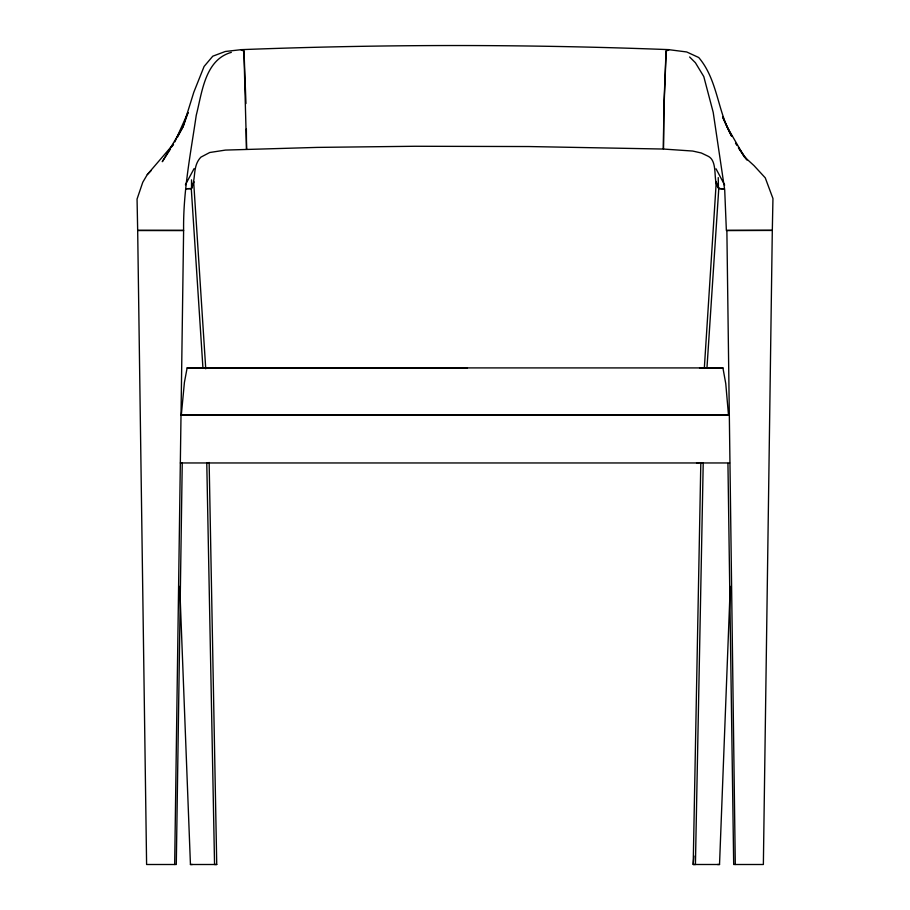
<?xml version="1.0" encoding="UTF-8"?>
<svg xmlns="http://www.w3.org/2000/svg" width="910" height="910" viewBox="0 0 910 910"><rect width="100%" height="100%" fill="white"/><g stroke="black" fill="none" stroke-linecap="round" stroke-linejoin="round"><path stroke-width="1.36" d="M704.363 367.549L716.261 181.818L718.775 188.586L724.405 188.723C708.981 191.908 720.822 162.594 708.207 156.281L701.337 152.994L692.726 151.049L663.413 149.047L528.949 146.544L414.869 146.271L317.34 147.397L225.487 150.082L209.732 152.505L200.882 157.157C192.169 166.234 196.367 178.588 191.282 188.586L185.64 188.723L191.521 188.575L191.532 179.85M174.674 864.5L183.615 230.457C183.035 191.623 190.668 153.426 196.264 115.172C202.088 92.683 204.784 59.821 231.345 52.359M182.25 462.746L176.29 864.5L146.601 864.5L137.672 230.457L183.615 230.457L137.672 230.412L137.057 199.062L142.768 182.273L147.306 174.561L173.389 144.201M700.825 462.621L693.204 864.489L695.422 864.5L703.225 462.655M693.909 856.014L693.204 864.489L719.526 864.5L730.252 586.404M706.968 367.776L718.775 188.586M187.13 367.89L184.411 382.427L181.34 414.733L728.478 414.926L725.759 383.599L722.927 367.924L187.13 367.89L467.444 367.936M188.086 112.612L183.081 126.718L177.427 137.285M191.521 188.575L193.966 181.807M174.856 141.88L187.972 112.601M185.401 184.787L194.069 168.646M170.534 148.944L162.276 161.696L183.081 126.718L193.819 92.206L204.09 66.464L212.781 56.192L225.316 51.483L240.968 49.697L243.903 50.96L246.542 149.047L246.36 128.947M172.036 146.624L173.537 144.303M147.306 174.561L151.049 170.739M696.548 462.962L699.369 462.701M699.54 368.004L722.927 367.924M179.725 586.404L190.44 864.5L192.363 864.489M209.141 462.462L216.739 864.5L214.555 864.5L206.775 462.997M181.01 415.324L728.967 415.324M180.339 462.962L729.638 462.962M206.866 462.962L209.255 462.962M190.44 864.5L216.739 864.5M700.7 462.962L703.1 462.962M717.524 864.5L719.526 864.5M689.621 56.989L695.399 62.722L703.783 76.565L713.201 112.351L724.713 189.951L726.362 230.457L772.317 230.298L772.954 198.528L765.264 177.848L753.981 165.586L744.278 156.702L738.385 147.761M735.508 143.279L737.054 145.509M738.59 147.738L747.053 159.978L744.278 156.702L726.874 126.535L722.949 117.902M716.034 168.805L724.667 185.094M731.606 136.216C717.512 111.27 717.694 79.761 698.732 57.523L686.697 51.961L669.009 49.697L666.188 50.903L663.902 109.871L663.413 149.047L663.868 106.459L666.063 50.949L669.089 49.64C526.424 44.146 383.554 44.181 240.9 49.663L244.005 51.006L245.962 103.558M722.711 117.003L731.606 135.988M193.659 181.818L205.751 368.8M191.282 188.586L202.941 368.106M718.24 177.587L718.456 188.575M735.291 864.5L726.874 230.457L772.306 230.457L763.365 864.5L733.688 864.5L727.943 463.372"/></g></svg>
